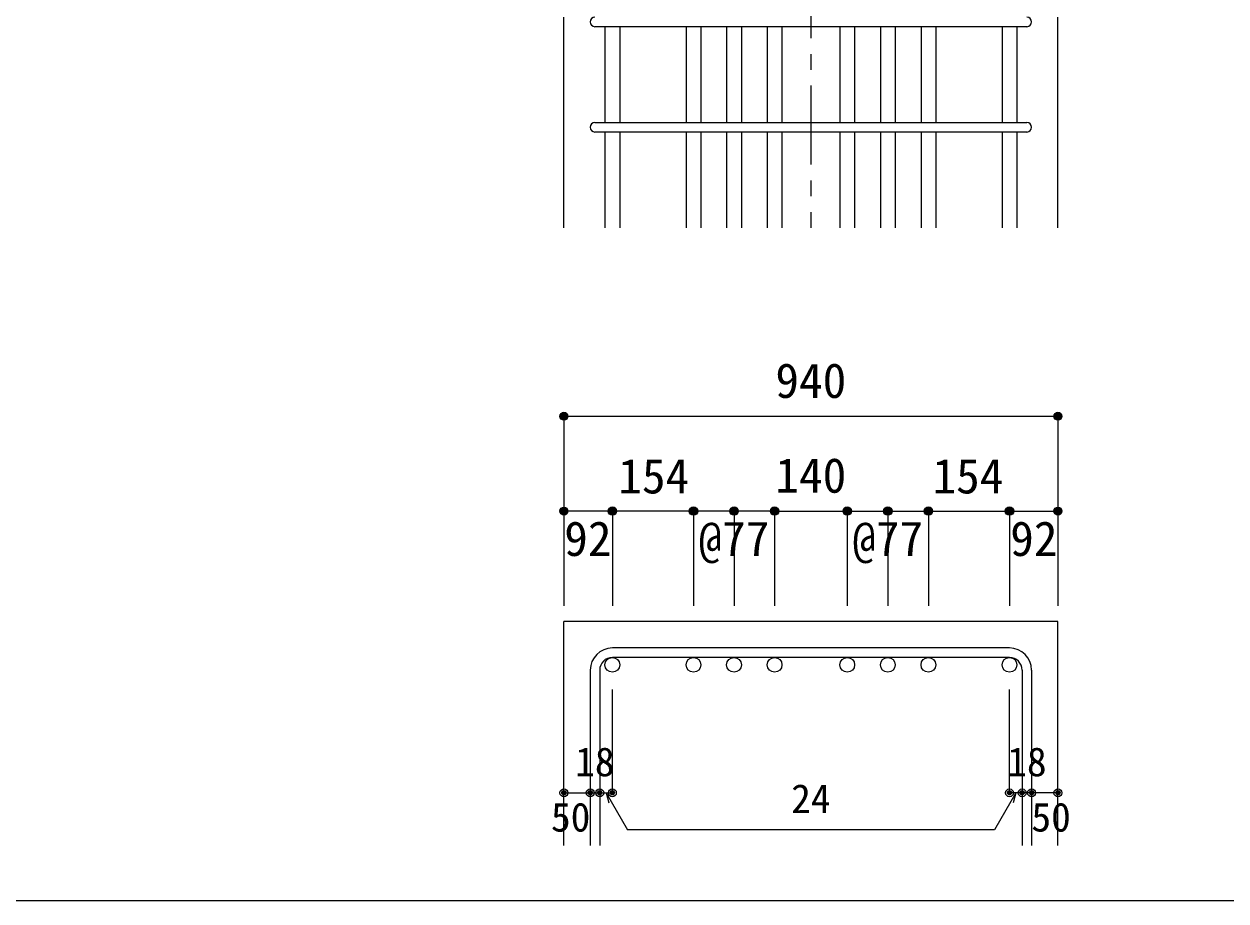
# Model space of a CAD drawing. Units: millimetres at full size, sheet at 1:30; some dimension numbers follow another scale. Extents: x -5973 to 5954, y -4195 to 4201.
# Drawn here: x -942 to 1340, y -4195 to -2530 of the extents above; entities that cross this region are included whole.
import ezdxf
from ezdxf.enums import TextEntityAlignment as Align

# ---------------------------------------------------------------- set-up
doc = ezdxf.new("R2010")
doc.units = ezdxf.units.MM
doc.header["$LTSCALE"] = 30
doc.header["$PDMODE"] = 32
doc.header["$PDSIZE"] = 15
doc.linetypes.add('CHAIN1', pattern=[8, 5, -1, 1, -1])
for name, color, linetype in [('0-1_躯体線', 2, 'Continuous'), ('0-5_基礎梁筋', 7, 'Continuous'), ('0-6_スタラップ筋', 7, 'Continuous'), ('0-D_寸法', 4, 'Continuous'), ('F-0_枠', 6, 'Continuous')]:
    doc.layers.add(name, color=color, linetype=linetype)
doc.styles.add('ＭＳ ゴシック', font='')
doc.styles.get('ＭＳ ゴシック').set_extended_font_data('MS Gothic')

msp = doc.modelspace()

# ---------------------------------------------------------------- linework, layer by layer
at = {"layer": '0-1_躯体線'}
for p, q in [((83.44, -2917.16), (83.44, -2517.16)), ((1021.44, -2917.16), (1021.44, -2517.16)), ((83.44, -4089.89), (83.44, -3664.89)), ((1021.44, -3664.89), (83.44, -3664.89)), ((1021.44, -4089.89), (1021.44, -3664.89))]:
    msp.add_line(p, q, dxfattribs=at)
at = {"layer": '0-5_基礎梁筋'}
for p, q in [((161.44, -2535.16), (161.44, -2717.16)), ((189.44, -2535.16), (189.44, -2717.16)), ((315.44, -2535.16), (315.44, -2717.16)), ((343.44, -2535.16), (343.44, -2717.16)), ((392.44, -2535.16), (392.44, -2717.16)), ((420.44, -2535.16), (420.44, -2717.16)), ((469.44, -2535.16), (469.44, -2717.16)), ((497.44, -2535.16), (497.44, -2717.16)), ((607.44, -2535.16), (607.44, -2717.16)), ((635.44, -2535.16), (635.44, -2717.16)), ((684.44, -2535.16), (684.44, -2717.16)), ((712.44, -2535.16), (712.44, -2717.16)), ((761.44, -2535.16), (761.44, -2717.16)), ((789.44, -2535.16), (789.44, -2717.16)), ((915.44, -2535.16), (915.44, -2717.16)), ((943.44, -2535.16), (943.44, -2717.16)), ((161.44, -2735.16), (161.44, -2917.16)), ((189.44, -2735.16), (189.44, -2917.16)), ((315.44, -2735.16), (315.44, -2917.16)), ((343.44, -2735.16), (343.44, -2917.16)), ((392.44, -2735.16), (392.44, -2917.16)), ((420.44, -2735.16), (420.44, -2917.16)), ((469.44, -2735.16), (469.44, -2917.16)), ((497.44, -2735.16), (497.44, -2917.16)), ((607.44, -2735.16), (607.44, -2917.16)), ((635.44, -2735.16), (635.44, -2917.16)), ((684.44, -2735.16), (684.44, -2917.16)), ((712.44, -2735.16), (712.44, -2917.16)), ((761.44, -2735.16), (761.44, -2917.16)), ((789.44, -2735.16), (789.44, -2917.16)), ((915.44, -2735.16), (915.44, -2917.16)), ((943.44, -2735.16), (943.44, -2917.16))]:
    msp.add_line(p, q, dxfattribs=at)
at = {"layer": '0-5_基礎梁筋', "color": 3}
for centre in [(175.44, -3746.89), (329.44, -3746.89), (406.44, -3746.89), (483.44, -3746.89), (621.44, -3746.89), (698.44, -3746.89), (775.44, -3746.89), (929.44, -3746.89)]:
    msp.add_circle(centre, 14, dxfattribs=at)
at = {"layer": '0-6_スタラップ筋'}
for p, q in [((962.44, -2535.16), (142.44, -2535.16)), ((142.44, -2717.16), (962.44, -2717.16)), ((962.44, -2735.16), (142.44, -2735.16)), ((929.44, -3714.89), (175.44, -3714.89)), ((929.44, -3732.89), (175.44, -3732.89)), ((133.44, -3756.89), (133.44, -4089.89)), ((151.44, -3756.89), (151.44, -4089.89)), ((953.44, -3756.89), (953.44, -4089.89)), ((971.44, -3756.89), (971.44, -4089.89))]:
    msp.add_line(p, q, dxfattribs=at)
for centre, radius, start, end in [((142.44, -2526.16), 9, 90, 270), ((962.44, -2526.16), 9, 270, 90), ((142.44, -2726.16), 9, 90, 270), ((962.44, -2726.16), 9, 270, 90), ((175.44, -3756.89), 42, 90, 180), ((929.44, -3756.89), 42, 0, 90), ((175.44, -3756.89), 24, 90, 180), ((929.44, -3756.89), 24, 0, 90)]:
    msp.add_arc(centre, radius, start, end, dxfattribs=at)
at = {"layer": '0-D_寸法', "linetype": 'CHAIN1'}
msp.add_line((552.44, -967.16), (552.44, -2917.16), dxfattribs=at)
at = {"layer": '0-D_寸法'}
for p, q in [((83.44, -3274.89), (83.44, -3454.89)), ((83.44, -3274.89), (1021.44, -3274.89)), ((1021.44, -3274.89), (1021.44, -3454.89)), ((83.44, -3454.89), (83.44, -3634.89)), ((323.44, -3454.89), (83.44, -3454.89)), ((175.44, -3454.89), (175.44, -3634.89)), ((483.44, -3454.89), (329.44, -3454.89)), ((329.44, -3454.89), (329.44, -3634.89)), ((406.44, -3454.89), (406.44, -3634.89)), ((406.44, -3454.89), (406.44, -3634.89)), ((483.44, -3454.89), (483.44, -3634.89)), ((483.44, -3454.89), (483.44, -3634.89)), ((483.44, -3454.89), (621.44, -3454.89)), ((621.44, -3454.89), (621.44, -3634.89)), ((621.44, -3454.89), (621.44, -3634.89)), ((621.44, -3454.89), (929.44, -3454.89)), ((698.44, -3454.89), (698.44, -3634.89)), ((698.44, -3454.89), (698.44, -3634.89)), ((775.44, -3454.89), (775.44, -3634.89)), ((775.44, -3454.89), (775.44, -3634.89)), ((929.44, -3454.89), (929.44, -3634.89)), ((935.44, -3454.89), (1021.44, -3454.89)), ((1021.44, -3454.89), (1021.44, -3634.89)), ((175.44, -3989.89), (175.44, -3793.81)), ((929.44, -3989.89), (929.44, -3793.81)), ((83.44, -3989.89), (133.44, -3989.89)), ((133.44, -3989.89), (151.44, -3989.89)), ((151.44, -3989.89), (175.44, -3989.89)), ((163.44, -3989.89), (203.89, -4059.96)), ((163.44, -3989.89), (168.61, -4009.21)), ((941.44, -3989.89), (900.99, -4059.96)), ((953.44, -3989.89), (929.44, -3989.89)), ((941.44, -3989.89), (936.26, -4009.21)), ((971.44, -3989.89), (953.44, -3989.89)), ((1021.44, -3989.89), (971.44, -3989.89)), ((900.99, -4059.96), (203.89, -4059.96))]:
    msp.add_line(p, q, dxfattribs=at)
for centre, radius in [((83.44, -3274.89), 7.2), ((83.44, -3274.89), 6.4), ((83.44, -3274.89), 5.6), ((83.44, -3274.89), 4.8), ((83.44, -3274.89), 4), ((83.44, -3274.89), 3.2), ((83.44, -3274.89), 2.4), ((83.44, -3274.89), 1.6), ((83.44, -3274.89), 0.8), ((1021.44, -3274.89), 7.2), ((1021.44, -3274.89), 6.4), ((1021.44, -3274.89), 5.6), ((1021.44, -3274.89), 4.8), ((1021.44, -3274.89), 4), ((1021.44, -3274.89), 3.2), ((1021.44, -3274.89), 2.4), ((1021.44, -3274.89), 1.6), ((1021.44, -3274.89), 0.8), ((83.44, -3454.89), 7.2), ((83.44, -3454.89), 6.4), ((83.44, -3454.89), 5.6), ((83.44, -3454.89), 4.8), ((83.44, -3454.89), 4), ((83.44, -3454.89), 3.2), ((83.44, -3454.89), 2.4), ((83.44, -3454.89), 1.6), ((83.44, -3454.89), 0.8), ((175.44, -3454.89), 8), ((175.44, -3454.89), 7.2), ((175.44, -3454.89), 6.4), ((175.44, -3454.89), 5.6), ((175.44, -3454.89), 4.8), ((175.44, -3454.89), 4), ((175.44, -3454.89), 3.2), ((175.44, -3454.89), 2.4), ((175.44, -3454.89), 1.6), ((175.44, -3454.89), 0.8), ((329.44, -3454.89), 8), ((329.44, -3454.89), 7.2), ((329.44, -3454.89), 6.4), ((329.44, -3454.89), 5.6), ((329.44, -3454.89), 4.8), ((329.44, -3454.89), 4), ((329.44, -3454.89), 3.2), ((329.44, -3454.89), 2.4), ((329.44, -3454.89), 1.6), ((329.44, -3454.89), 0.8), ((406.44, -3454.89), 8), ((406.44, -3454.89), 7.2), ((406.44, -3454.89), 6.4), ((406.44, -3454.89), 5.6), ((406.44, -3454.89), 4.8), ((406.44, -3454.89), 4), ((406.44, -3454.89), 3.2), ((406.44, -3454.89), 2.4), ((406.44, -3454.89), 1.6), ((406.44, -3454.89), 0.8), ((483.44, -3454.89), 8), ((483.44, -3454.89), 7.2), ((483.44, -3454.89), 6.4), ((483.44, -3454.89), 5.6), ((483.44, -3454.89), 4.8), ((483.44, -3454.89), 4), ((483.44, -3454.89), 3.2), ((483.44, -3454.89), 2.4), ((483.44, -3454.89), 1.6), ((483.44, -3454.89), 0.8), ((621.44, -3454.89), 8), ((621.44, -3454.89), 7.2), ((621.44, -3454.89), 6.4), ((621.44, -3454.89), 5.6), ((621.44, -3454.89), 4.8), ((621.44, -3454.89), 4), ((621.44, -3454.89), 3.2), ((621.44, -3454.89), 2.4), ((621.44, -3454.89), 1.6), ((621.44, -3454.89), 0.8), ((698.44, -3454.89), 8), ((698.44, -3454.89), 7.2), ((698.44, -3454.89), 6.4), ((698.44, -3454.89), 5.6), ((698.44, -3454.89), 4.8), ((698.44, -3454.89), 4), ((698.44, -3454.89), 3.2), ((698.44, -3454.89), 2.4), ((698.44, -3454.89), 1.6), ((698.44, -3454.89), 0.8), ((775.44, -3454.89), 8), ((775.44, -3454.89), 7.2), ((775.44, -3454.89), 6.4), ((775.44, -3454.89), 5.6), ((775.44, -3454.89), 4.8), ((775.44, -3454.89), 4), ((775.44, -3454.89), 3.2), ((775.44, -3454.89), 2.4), ((775.44, -3454.89), 1.6), ((775.44, -3454.89), 0.8), ((929.44, -3454.89), 8), ((929.44, -3454.89), 7.2), ((929.44, -3454.89), 6.4), ((929.44, -3454.89), 5.6), ((929.44, -3454.89), 4.8), ((929.44, -3454.89), 4), ((929.44, -3454.89), 3.2), ((929.44, -3454.89), 2.4), ((929.44, -3454.89), 1.6), ((929.44, -3454.89), 0.8), ((1021.44, -3454.89), 7.2), ((1021.44, -3454.89), 6.4), ((1021.44, -3454.89), 5.6), ((1021.44, -3454.89), 4.8), ((1021.44, -3454.89), 4), ((1021.44, -3454.89), 3.2), ((1021.44, -3454.89), 2.4), ((1021.44, -3454.89), 1.6), ((1021.44, -3454.89), 0.8), ((83.44, -3989.89), 4), ((83.44, -3989.89), 3.6), ((83.44, -3989.89), 3.2), ((83.44, -3989.89), 2.8), ((83.44, -3989.89), 2.4), ((83.44, -3989.89), 2), ((83.44, -3989.89), 1.6), ((83.44, -3989.89), 1.2), ((83.44, -3989.89), 0.8), ((83.44, -3989.89), 0.4), ((133.44, -3989.89), 4), ((133.44, -3989.89), 3.6), ((133.44, -3989.89), 3.2), ((133.44, -3989.89), 2.8), ((133.44, -3989.89), 2.4), ((133.44, -3989.89), 2), ((133.44, -3989.89), 1.6), ((133.44, -3989.89), 1.2), ((133.44, -3989.89), 0.8), ((133.44, -3989.89), 0.4), ((151.44, -3989.89), 4), ((151.44, -3989.89), 3.6), ((151.44, -3989.89), 3.2), ((151.44, -3989.89), 2.8), ((151.44, -3989.89), 2.4), ((151.44, -3989.89), 2), ((151.44, -3989.89), 1.6), ((151.44, -3989.89), 1.2), ((151.44, -3989.89), 0.8), ((151.44, -3989.89), 0.4), ((175.44, -3989.89), 4), ((175.44, -3989.89), 3.6), ((175.44, -3989.89), 3.2), ((175.44, -3989.89), 2.8), ((175.44, -3989.89), 2.4), ((175.44, -3989.89), 2), ((175.44, -3989.89), 1.6), ((175.44, -3989.89), 1.2), ((175.44, -3989.89), 0.8), ((175.44, -3989.89), 0.4), ((929.44, -3989.89), 4), ((929.44, -3989.89), 3.6), ((929.44, -3989.89), 3.2), ((929.44, -3989.89), 2.8), ((929.44, -3989.89), 2.4), ((929.44, -3989.89), 2), ((929.44, -3989.89), 1.6), ((929.44, -3989.89), 1.2), ((929.44, -3989.89), 0.8), ((929.44, -3989.89), 0.4), ((953.44, -3989.89), 4), ((953.44, -3989.89), 3.6), ((953.44, -3989.89), 3.2), ((953.44, -3989.89), 2.8), ((953.44, -3989.89), 2.4), ((953.44, -3989.89), 2), ((953.44, -3989.89), 1.6), ((953.44, -3989.89), 1.2), ((953.44, -3989.89), 0.8), ((953.44, -3989.89), 0.4), ((971.44, -3989.89), 4), ((971.44, -3989.89), 3.6), ((971.44, -3989.89), 3.2), ((971.44, -3989.89), 2.8), ((971.44, -3989.89), 2.4), ((971.44, -3989.89), 2), ((971.44, -3989.89), 1.6), ((971.44, -3989.89), 1.2), ((971.44, -3989.89), 0.8), ((971.44, -3989.89), 0.4), ((1021.44, -3989.89), 4), ((1021.44, -3989.89), 3.6), ((1021.44, -3989.89), 3.2), ((1021.44, -3989.89), 2.8), ((1021.44, -3989.89), 2.4), ((1021.44, -3989.89), 2), ((1021.44, -3989.89), 1.6), ((1021.44, -3989.89), 1.2), ((1021.44, -3989.89), 0.8), ((1021.44, -3989.89), 0.4)]:
    msp.add_circle(centre, radius, dxfattribs=at)
at = {"layer": '0-D_寸法', "color": 7}
for p in [(83.44, -3274.89), (1021.44, -3274.89), (83.44, -3454.89), (175.44, -3454.89), (175.44, -3454.89), (329.44, -3454.89), (329.44, -3454.89), (406.44, -3454.89), (406.44, -3454.89), (483.44, -3454.89), (483.44, -3454.89), (621.44, -3454.89), (621.44, -3454.89), (698.44, -3454.89), (698.44, -3454.89), (775.44, -3454.89), (775.44, -3454.89), (929.44, -3454.89), (929.44, -3454.89), (1021.44, -3454.89), (83.44, -3989.89), (133.44, -3989.89), (151.44, -3989.89), (175.44, -3989.89), (175.44, -3989.89), (929.44, -3989.89), (929.44, -3989.89), (953.44, -3989.89), (971.44, -3989.89), (1021.44, -3989.89)]:
    msp.add_point(p, dxfattribs=at)
at = {"layer": 'F-0_枠'}
msp.add_lwpolyline([(5954.1, -4195.24), (590.94, -4195.24), (-5972.88, -4195.24)], dxfattribs=at)

# ---------------------------------------------------------------- texts
at = {"layer": '0-D_寸法', "style": 'ＭＳ ゴシック'}
for s, height, p in [('940', 65.98, (484.94, -3259.89)), ('154', 65.98, (186.67, -3441.32)), ('140', 65.98, (484.94, -3439.89)), ('154', 65.98, (783.2, -3441.32)), ('92', 65.98, (84.08, -3559.99)), ('@77', 65.98, (338.94, -3559.89)), ('@77', 65.98, (630.94, -3559.89)), ('92', 65.98, (930.8, -3559.99)), ('18', 54.99, (104.77, -3974.92)), ('18', 54.99, (925.11, -3974.92)), ('24', 54.99, (514.94, -4044.96)), ('50', 54.99, (58.86, -4080)), ('50', 54.99, (971.02, -4080))]:
    msp.add_text(s, height=height, dxfattribs=at).set_placement(p, align=Align.BOTTOM_LEFT)

doc.saveas('drawing.dxf')
